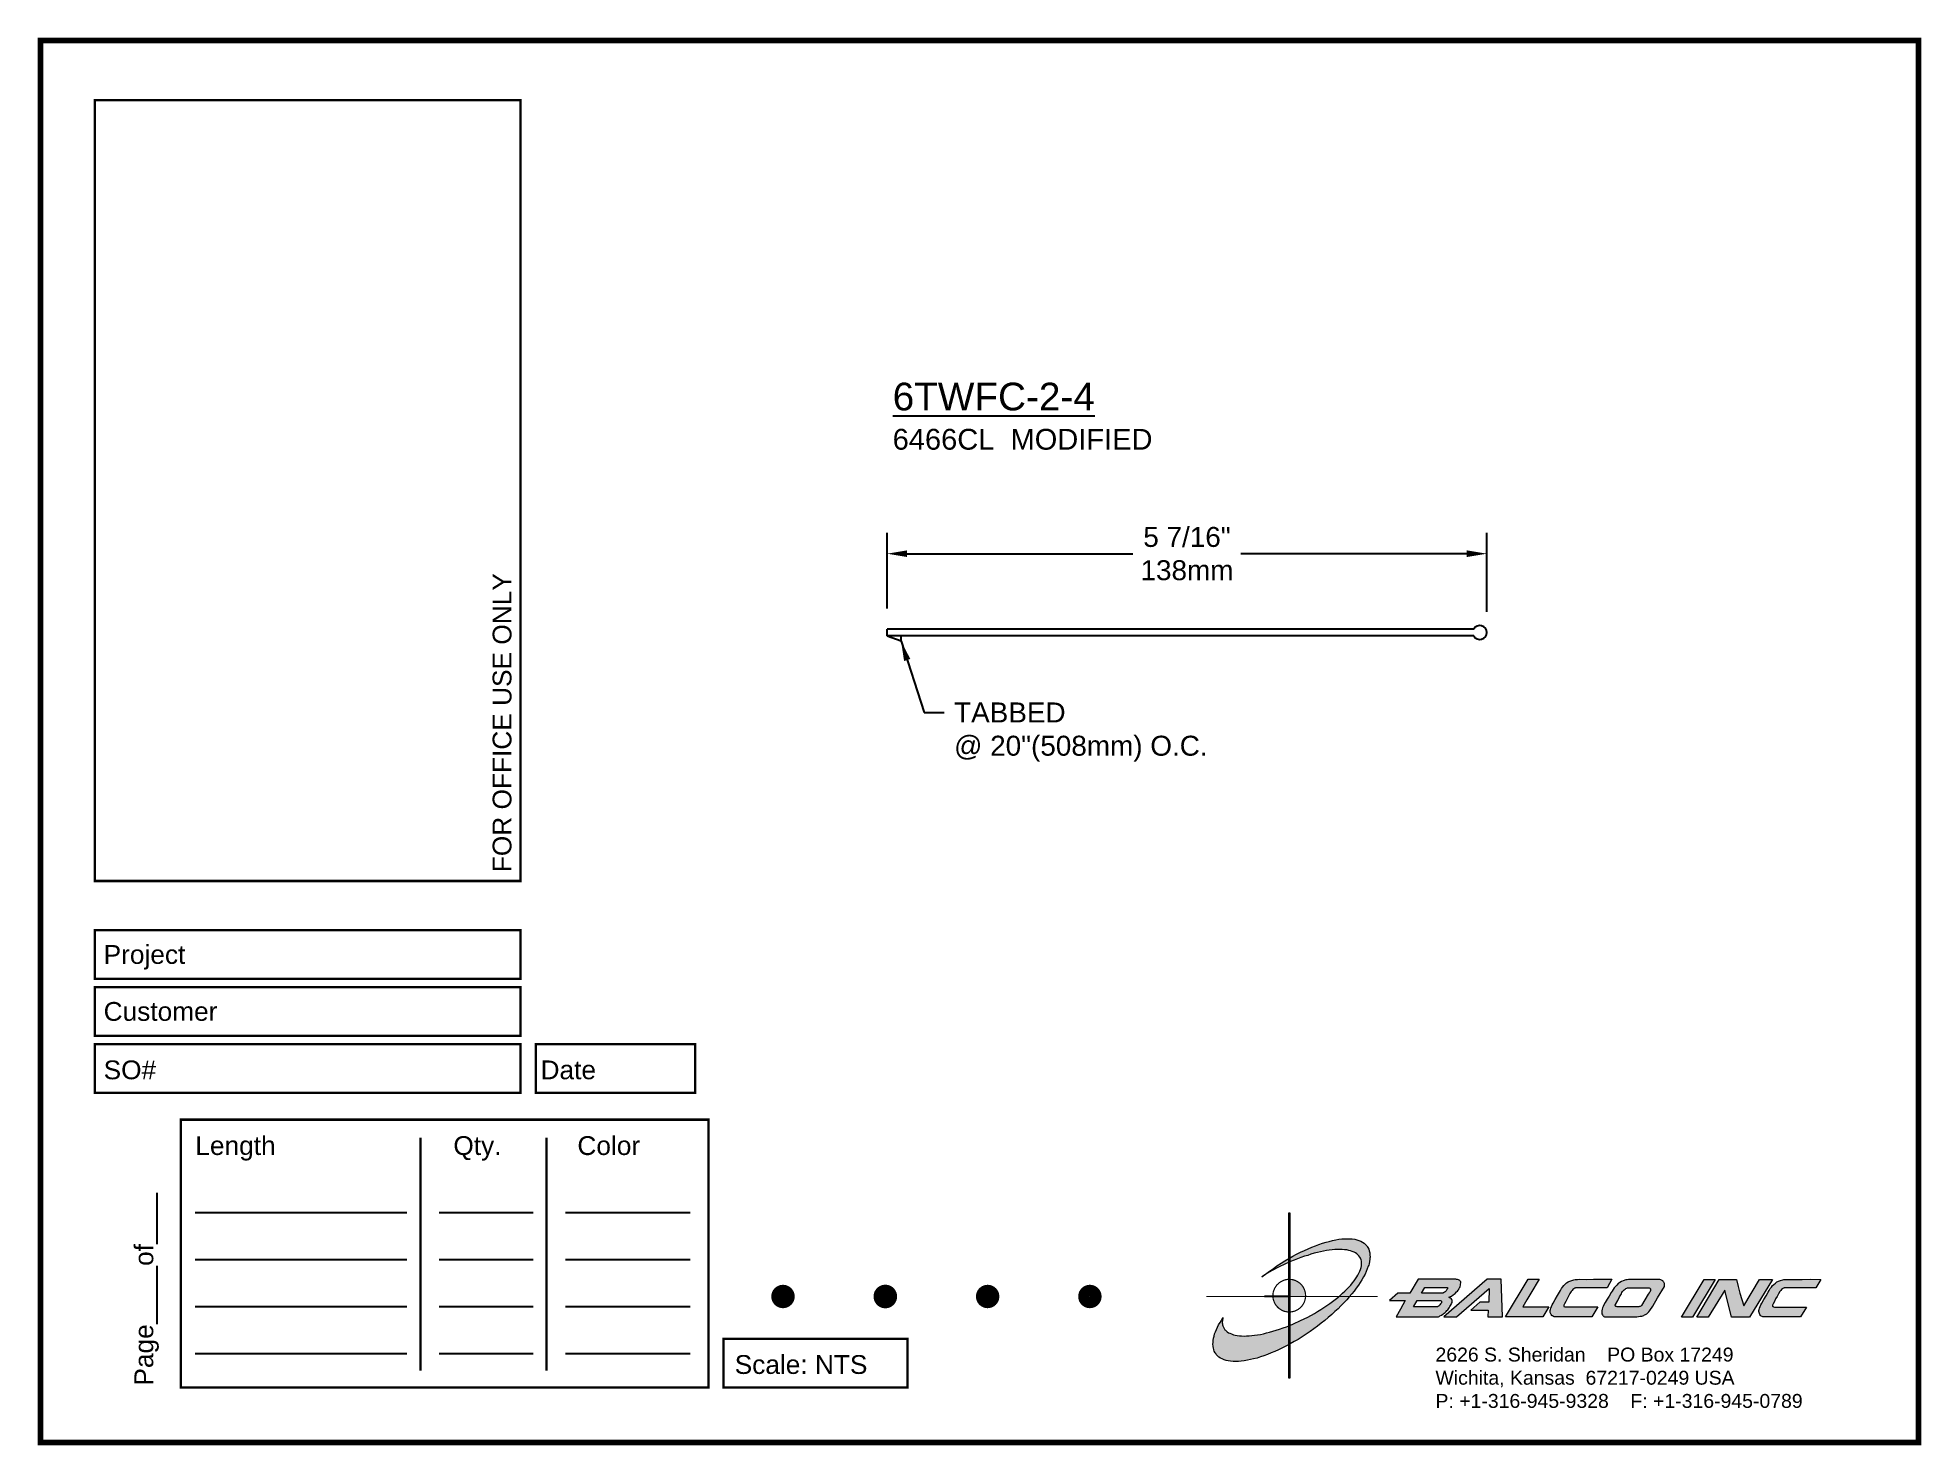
# Paper-space layout 'Breakout' of a CAD drawing. Header units: inches. Extents: x 0 to 10, y 0 to 7.5.
# The model-space entities are those that its viewports show. They can reach past a viewport. Long polylines and large blocks are cut down to what shows.
import ezdxf

# ---------------------------------------------------------------- set-up
doc = ezdxf.new("R2010")
doc.units = ezdxf.units.IN
doc.header["$MEASUREMENT"] = 0
for name, color, linetype in [('Border', 7, 'Continuous'), ('Dimensions', 3, 'Continuous'), ('Metals', 7, 'Continuous'), ('Text', 2, 'Continuous')]:
    doc.layers.add(name, color=color, linetype=linetype)
doc.styles.add('arial', font='arial.ttf')
doc.styles.get("Standard").update_dxf_attribs({"font": 'arial.ttf'})
doc.dimstyles.get("Standard").update_dxf_attribs({"dimtxt": 0.18, "dimasz": 0.18, "dimexe": 0.1875, "dimexo": 0.1875, "dimgap": 0.09, "dimtad": 0, "dimtih": 1, "dimtoh": 1, "dimdec": 4, "dimzin": 0, "dimdsep": 46, "dimlunit": 4, "dimtxsty": 'Standard', "dimcen": 0.09, "dimadec": 0, "dimazin": 0, "dimtfac": 1, "dimtdec": 4, "dimtofl": 0, "dimtmove": 0, "dimatfit": 3, "dimfxl": 0, "dimfrac": 2, "dimtolj": 1, "dimtzin": 0, "dimarcsym": 0})

# ---------------------------------------------------------------- blocks, each defined once
blk = doc.blocks.new('CADlogo')
h = blk.add_hatch(color=256)
h.paths.add_polyline_path([(0.918, 1.81), (0.909, 1.81), (0.909, 1.322), (0.918, 1.327)])
h.paths.add_polyline_path([(0.918, 1.285), (0.909, 1.281), (0.909, 1.1), (0.918, 1.1)])
h.paths.add_polyline_path([(0.918, 0.917), (0.909, 0.917), (0.909, 0.762), (0.909, 0.753), (0.91, 0.753), (0.918, 0.753)])
h.paths.add_polyline_path([(0.918, 1.091), (0.918, 1.1), (0.91, 1.1), (0.909, 1.1), (0.909, 0.917), (0.918, 0.917), (0.918, 0.919), (0.915, 0.919)])
h.paths.add_polyline_path([(0.918, 0.412), (0.909, 0.407), (0.909, 0.049), (0.918, 0.049)])
h.paths.add_polyline_path([(0.918, 0.753), (0.909, 0.753), (0.909, 0.606), (0.918, 0.609)])
h.paths.add_polyline_path([(0.918, 0.609), (0.909, 0.606), (0.909, 0.407), (0.918, 0.412)])
h.paths.add_polyline_path([(0.918, 1.327), (0.909, 1.322), (0.909, 1.281), (0.918, 1.285)])
h = blk.add_hatch(color=175)
h.paths.add_polyline_path([(0.574, 0.51), (0.543, 0.506), (0.514, 0.502), (0.487, 0.499), (0.459, 0.499), (0.432, 0.497), (0.406, 0.499), (0.382, 0.5), (0.36, 0.502), (0.338, 0.508), (0.318, 0.511), (0.298, 0.519), (0.282, 0.526), (0.265, 0.533), (0.252, 0.543), (0.24, 0.553), (0.234, 0.559), (0.229, 0.564), (0.22, 0.577), (0.212, 0.592), (0.205, 0.607), (0.203, 0.616), (0.201, 0.627), (0.199, 0.643), (0.201, 0.66), (0.201, 0.671), (0.205, 0.682), (0.207, 0.694), (0.19, 0.667), (0.176, 0.641), (0.161, 0.616), (0.148, 0.59), (0.137, 0.566), (0.128, 0.543), (0.119, 0.519), (0.113, 0.495), (0.108, 0.473), (0.104, 0.451), (0.103, 0.44), (0.103, 0.429), (0.101, 0.409), (0.103, 0.391), (0.104, 0.38), (0.106, 0.371), (0.11, 0.352), (0.115, 0.336), (0.124, 0.318), (0.13, 0.31), (0.135, 0.301), (0.143, 0.294), (0.15, 0.286), (0.165, 0.274), (0.181, 0.263), (0.199, 0.254), (0.22, 0.244), (0.242, 0.237), (0.263, 0.232), (0.289, 0.228), (0.315, 0.226), (0.342, 0.226), (0.371, 0.226), (0.402, 0.23), (0.434, 0.233), (0.467, 0.239), (0.499, 0.246), (0.534, 0.254), (0.571, 0.263), (0.606, 0.275), (0.644, 0.286), (0.682, 0.301), (0.721, 0.318), (0.759, 0.334), (0.799, 0.352), (0.841, 0.371), (0.882, 0.393), (0.909, 0.407), (0.909, 0.606), (0.884, 0.596), (0.847, 0.583), (0.81, 0.57), (0.774, 0.559), (0.739, 0.548), (0.704, 0.537), (0.671, 0.53), (0.638, 0.522), (0.606, 0.515)])
h.paths.add_polyline_path([(1.18, 0.738), (1.109, 0.698), (1.034, 0.661), (0.957, 0.627), (0.918, 0.609), (0.918, 0.412), (0.924, 0.414), (0.964, 0.438), (1.006, 0.462), (1.05, 0.489), (1.092, 0.517), (1.134, 0.544), (1.174, 0.574), (1.215, 0.603), (1.253, 0.634), (1.291, 0.663), (1.328, 0.694), (1.365, 0.725), (1.399, 0.757), (1.432, 0.788), (1.463, 0.819), (1.494, 0.85), (1.524, 0.883), (1.554, 0.917), (1.44, 0.917), (1.429, 0.908), (1.401, 0.886), (1.374, 0.864), (1.343, 0.842), (1.312, 0.822), (1.28, 0.8), (1.248, 0.778), (1.215, 0.758)])
h.paths.add_polyline_path([(1.769, 1.382), (1.767, 1.393), (1.763, 1.404), (1.758, 1.422), (1.749, 1.441), (1.743, 1.45), (1.738, 1.457), (1.73, 1.464), (1.725, 1.472), (1.709, 1.485), (1.692, 1.496), (1.674, 1.506), (1.654, 1.514), (1.632, 1.521), (1.61, 1.527), (1.584, 1.53), (1.559, 1.532), (1.531, 1.532), (1.502, 1.532), (1.471, 1.53), (1.44, 1.527), (1.407, 1.521), (1.374, 1.514), (1.339, 1.505), (1.304, 1.496), (1.268, 1.485), (1.229, 1.472), (1.191, 1.457), (1.152, 1.442), (1.114, 1.426), (1.074, 1.408), (1.034, 1.388), (0.991, 1.367), (0.951, 1.346), (0.918, 1.327), (0.918, 1.285), (0.926, 1.289), (0.964, 1.305), (1.001, 1.32), (1.037, 1.333), (1.074, 1.346), (1.109, 1.356), (1.143, 1.367), (1.178, 1.378), (1.213, 1.386), (1.246, 1.393), (1.277, 1.4), (1.31, 1.406), (1.339, 1.41), (1.368, 1.413), (1.398, 1.417), (1.425, 1.417), (1.452, 1.419), (1.476, 1.417), (1.502, 1.415), (1.524, 1.413), (1.546, 1.408), (1.566, 1.404), (1.584, 1.397), (1.602, 1.389), (1.617, 1.382), (1.632, 1.373), (1.644, 1.362), (1.65, 1.356), (1.655, 1.351), (1.665, 1.338), (1.672, 1.325), (1.677, 1.309), (1.681, 1.294), (1.683, 1.278), (1.683, 1.261), (1.683, 1.252), (1.681, 1.243), (1.677, 1.225), (1.672, 1.207), (1.665, 1.186), (1.655, 1.166), (1.644, 1.146), (1.632, 1.126), (1.619, 1.106), (1.602, 1.084), (1.586, 1.062), (1.568, 1.04), (1.548, 1.018), (1.527, 0.996), (1.504, 0.974), (1.48, 0.952), (1.456, 0.93), (1.44, 0.917), (1.554, 0.917), (1.579, 0.945), (1.602, 0.976), (1.626, 1.007), (1.648, 1.038), (1.668, 1.067), (1.687, 1.097), (1.703, 1.128), (1.719, 1.155), (1.732, 1.185), (1.743, 1.212), (1.752, 1.239), (1.758, 1.252), (1.762, 1.265), (1.767, 1.291), (1.771, 1.314), (1.771, 1.327), (1.773, 1.338), (1.771, 1.362), (1.771, 1.373)])
h.paths.add_polyline_path([(0.867, 1.296), (0.825, 1.271), (0.781, 1.243), (0.741, 1.214), (0.701, 1.186), (0.66, 1.157), (0.622, 1.128), (0.675, 1.161), (0.732, 1.194), (0.79, 1.225), (0.82, 1.239), (0.851, 1.254), (0.909, 1.281), (0.909, 1.322)])
h = blk.add_hatch(color=256)
h.paths.add_polyline_path([(1.074, 0.991), (1.07, 1.001), (1.065, 1.011), (1.059, 1.021), (1.053, 1.03), (1.046, 1.038), (1.039, 1.047), (1.031, 1.054), (1.022, 1.062), (1.014, 1.068), (1.004, 1.074), (0.995, 1.08), (0.985, 1.085), (0.975, 1.089), (0.964, 1.093), (0.954, 1.096), (0.943, 1.098), (0.932, 1.099), (0.921, 1.1), (0.918, 1.1), (0.918, 0.917), (0.94, 0.917), (1.086, 0.917), (1.087, 0.927), (1.086, 0.938), (1.085, 0.949), (1.083, 0.96), (1.081, 0.97), (1.078, 0.981)])
h.paths.add_polyline_path([(0.909, 0.917), (0.739, 0.917), (0.74, 0.91), (0.741, 0.899), (0.743, 0.888), (0.746, 0.878), (0.75, 0.867), (0.754, 0.857), (0.758, 0.847), (0.764, 0.837), (0.77, 0.828), (0.776, 0.819), (0.783, 0.811), (0.791, 0.803), (0.799, 0.795), (0.808, 0.788), (0.817, 0.782), (0.826, 0.776), (0.836, 0.771), (0.846, 0.766), (0.856, 0.762), (0.867, 0.759), (0.877, 0.757), (0.888, 0.755), (0.899, 0.753), (0.909, 0.753)])
h.paths.add_polyline_path([(0.918, 1.1), (0.91, 1.1), (0.909, 1.1), (0.909, 0.917), (0.918, 0.917)])
h = blk.add_hatch(color=256)
h.paths.add_polyline_path([(2.148, 0.874), (2.098, 0.784), (2.049, 0.7), (2.484, 0.7), (2.491, 0.702), (2.501, 0.703), (2.508, 0.705), (2.512, 0.707), (2.517, 0.711), (2.532, 0.72), (2.546, 0.729), (2.554, 0.735), (2.563, 0.74), (2.572, 0.747), (2.581, 0.757), (2.59, 0.768), (2.599, 0.777), (2.616, 0.799), (2.623, 0.811), (2.63, 0.822), (2.636, 0.833), (2.641, 0.844), (2.645, 0.855), (2.647, 0.864), (2.647, 0.879), (2.645, 0.883), (2.641, 0.886), (2.638, 0.892), (2.629, 0.899), (2.619, 0.905), (2.612, 0.91), (2.64, 0.921), (2.658, 0.936), (2.669, 0.943), (2.678, 0.95), (2.694, 0.967), (2.702, 0.976), (2.709, 0.985), (2.716, 0.994), (2.722, 1.005), (2.727, 1.014), (2.731, 1.025), (2.735, 1.038), (2.736, 1.049), (2.738, 1.062), (2.738, 1.073), (2.733, 1.082), (2.727, 1.088), (2.72, 1.093), (2.713, 1.097), (2.704, 1.099), (2.694, 1.1), (2.685, 1.102), (2.674, 1.102), (2.285, 1.102), (2.195, 0.952), (2.069, 0.952), (1.981, 0.874)])
h.paths.add_polyline_path([(2.274, 0.874), (2.53, 0.874), (2.534, 0.865), (2.532, 0.852), (2.524, 0.841), (2.515, 0.828), (2.505, 0.815), (2.493, 0.81), (2.49, 0.808), (2.235, 0.808)], flags=16)
h.paths.add_polyline_path([(2.321, 0.952), (2.356, 1.014), (2.587, 1.014), (2.592, 1.014), (2.597, 1.014), (2.597, 1.003), (2.59, 0.991), (2.583, 0.98), (2.569, 0.966), (2.555, 0.958), (2.546, 0.952), (2.535, 0.952)], flags=16)
h.paths.add_polyline_path([(3.04, 1.002), (3.036, 0.859), (2.941, 0.859), (2.844, 0.773), (3.031, 0.773), (3.027, 0.7), (3.181, 0.7), (3.168, 1.102), (3.02, 1.102), (2.557, 0.7), (2.694, 0.7)])
h.paths.add_polyline_path([(3.214, 0.7), (3.611, 0.7), (3.675, 0.808), (3.397, 0.808), (3.441, 0.881), (3.483, 0.952), (3.574, 1.102), (3.454, 1.102)])
h.paths.add_polyline_path([(3.788, 0.965), (3.766, 0.927), (3.743, 0.885), (3.721, 0.846), (3.71, 0.83), (3.702, 0.811), (3.697, 0.795), (3.693, 0.778), (3.691, 0.769), (3.691, 0.76), (3.691, 0.749), (3.693, 0.74), (3.7, 0.727), (3.708, 0.716), (3.711, 0.714), (3.724, 0.705), (3.733, 0.702), (3.744, 0.702), (3.757, 0.7), (3.774, 0.7), (4.134, 0.7), (4.196, 0.808), (3.854, 0.808), (3.841, 0.808), (3.833, 0.816), (3.836, 0.826), (3.843, 0.841), (3.856, 0.864), (3.869, 0.892), (3.883, 0.921), (3.898, 0.949), (3.914, 0.972), (3.924, 0.983), (3.931, 0.992), (3.943, 1.002), (3.954, 1.008), (3.969, 1.011), (4.297, 1.011), (4.346, 1.102), (4.238, 1.102), (4.15, 1.102), (4.075, 1.1), (3.997, 1.102), (3.982, 1.1), (3.968, 1.1), (3.955, 1.099), (3.942, 1.097), (3.92, 1.089), (3.9, 1.082), (3.889, 1.078), (3.88, 1.073), (3.863, 1.062), (3.849, 1.049), (3.834, 1.035), (3.821, 1.018), (3.81, 1.002), (3.799, 0.983)])
h.paths.add_polyline_path([(4.509, 1.097), (4.496, 1.095), (4.485, 1.093), (4.476, 1.089), (4.465, 1.086), (4.447, 1.077), (4.43, 1.066), (4.421, 1.06), (4.414, 1.055), (4.399, 1.04), (4.386, 1.025), (4.372, 1.011), (4.361, 0.994), (4.35, 0.976), (4.337, 0.96), (4.317, 0.923), (4.297, 0.888), (4.275, 0.855), (4.26, 0.828), (4.255, 0.813), (4.247, 0.799), (4.244, 0.784), (4.242, 0.777), (4.24, 0.769), (4.238, 0.753), (4.238, 0.735), (4.246, 0.722), (4.251, 0.714), (4.253, 0.713), (4.257, 0.711), (4.262, 0.705), (4.269, 0.703), (4.278, 0.702), (4.289, 0.7), (4.564, 0.7), (4.571, 0.7), (4.584, 0.702), (4.613, 0.703), (4.648, 0.707), (4.664, 0.709), (4.677, 0.713), (4.686, 0.716), (4.694, 0.722), (4.705, 0.727), (4.717, 0.735), (4.73, 0.744), (4.741, 0.755), (4.752, 0.769), (4.781, 0.815), (4.833, 0.903), (4.906, 1.025), (4.908, 1.035), (4.908, 1.046), (4.906, 1.051), (4.906, 1.057), (4.9, 1.069), (4.893, 1.08), (4.889, 1.082), (4.888, 1.086), (4.88, 1.089), (4.873, 1.093), (4.866, 1.097), (4.856, 1.1), (4.846, 1.1), (4.844, 1.1), (4.73, 1.1), (4.626, 1.1), (4.58, 1.1), (4.542, 1.099), (4.524, 1.099)])
h.paths.add_polyline_path([(4.527, 1.011), (4.54, 1.011), (4.745, 1.011), (4.752, 1.003), (4.758, 0.998), (4.758, 0.985), (4.756, 0.98), (4.754, 0.974), (4.749, 0.965), (4.743, 0.956), (4.734, 0.941), (4.663, 0.821), (4.648, 0.812), (4.639, 0.81), (4.633, 0.808), (4.622, 0.808), (4.61, 0.808), (4.416, 0.808), (4.398, 0.808), (4.39, 0.813), (4.387, 0.813), (4.385, 0.819), (4.378, 0.825), (4.385, 0.832), (4.408, 0.877), (4.428, 0.914), (4.447, 0.945), (4.454, 0.96), (4.461, 0.971), (4.474, 0.986), (4.487, 0.996), (4.496, 1.002), (4.508, 1.009), (4.516, 1.009)], flags=16)
h.paths.add_polyline_path([(5.089, 0.698), (5.206, 0.698), (5.445, 1.1), (5.33, 1.099)])
h.paths.add_polyline_path([(5.489, 1.099), (5.252, 0.698), (5.37, 0.698), (5.548, 0.987), (5.621, 0.698), (5.811, 0.698), (6.055, 1.099), (5.919, 1.1), (5.749, 0.817), (5.709, 0.954), (5.691, 1.024), (5.672, 1.099)])
h.paths.add_polyline_path([(6.086, 1.06), (6.069, 1.047), (6.056, 1.035), (6.044, 1.018), (6.031, 1.002), (6.02, 0.983), (6.009, 0.965), (5.987, 0.925), (5.965, 0.885), (5.941, 0.846), (5.932, 0.828), (5.923, 0.811), (5.917, 0.795), (5.914, 0.778), (5.912, 0.769), (5.912, 0.758), (5.914, 0.749), (5.916, 0.738), (5.921, 0.725), (5.928, 0.716), (5.936, 0.709), (5.945, 0.705), (5.954, 0.702), (5.965, 0.7), (5.98, 0.7), (5.994, 0.7), (6.355, 0.7), (6.419, 0.806), (6.073, 0.806), (6.056, 0.811), (6.056, 0.821), (6.056, 0.826), (6.064, 0.841), (6.077, 0.864), (6.089, 0.892), (6.104, 0.919), (6.119, 0.947), (6.135, 0.972), (6.144, 0.983), (6.153, 0.992), (6.163, 1), (6.166, 1.003), (6.172, 1.005), (6.178, 1.008), (6.19, 1.011), (6.517, 1.011), (6.569, 1.1), (6.459, 1.102), (6.373, 1.1), (6.296, 1.1), (6.217, 1.1), (6.203, 1.1), (6.19, 1.099), (6.175, 1.099), (6.164, 1.095), (6.141, 1.089), (6.12, 1.082), (6.111, 1.077), (6.102, 1.073)])
blk.add_hatch(color=256).paths.add_polyline_path([(0.918, 0.609), (0.909, 0.606), (0.909, 0.407), (0.918, 0.412)])
for q in [(0.65, 0.917), (0.909, 0.648)]:
    blk.add_line((0.909, 0.917), q)
at = {"color": 7, "lineweight": 0}
for points in [[(0.909, 1.81), (0.918, 1.81), (0.918, 0.049), (0.909, 0.049), (0.909, 1.81)], [(2.738, 1.073), (2.733, 1.082), (2.727, 1.088), (2.72, 1.093), (2.713, 1.097), (2.704, 1.099), (2.694, 1.1), (2.685, 1.102), (2.674, 1.102), (2.285, 1.102), (2.195, 0.952), (2.069, 0.952), (1.981, 0.874), (2.148, 0.874), (2.098, 0.784), (2.049, 0.7), (2.484, 0.7), (2.491, 0.702), (2.501, 0.703), (2.508, 0.705), (2.512, 0.707), (2.517, 0.711), (2.532, 0.72), (2.546, 0.729), (2.554, 0.735), (2.563, 0.74), (2.572, 0.747), (2.581, 0.757), (2.59, 0.768), (2.599, 0.777), (2.616, 0.799), (2.623, 0.811), (2.63, 0.822), (2.636, 0.833), (2.641, 0.844), (2.645, 0.855), (2.647, 0.864), (2.647, 0.874), (2.647, 0.879), (2.645, 0.883), (2.641, 0.886), (2.638, 0.892), (2.629, 0.899), (2.619, 0.905), (2.612, 0.91), (2.64, 0.921), (2.658, 0.936), (2.669, 0.943), (2.678, 0.95), (2.694, 0.967), (2.702, 0.976), (2.709, 0.985), (2.716, 0.994), (2.722, 1.005), (2.727, 1.014), (2.731, 1.025), (2.735, 1.038), (2.736, 1.049), (2.738, 1.062), (2.738, 1.073), (2.738, 1.073)], [(2.587, 0.985), (2.583, 0.98), (2.572, 0.969), (2.565, 0.963), (2.555, 0.958), (2.546, 0.952), (2.535, 0.952), (2.321, 0.952), (2.356, 1.014), (2.587, 1.014), (2.592, 1.014), (2.594, 1.014), (2.596, 1.013), (2.597, 1.011), (2.597, 1.005), (2.596, 1), (2.59, 0.991), (2.587, 0.985), (2.587, 0.985)], [(3.027, 0.7), (3.181, 0.7), (3.168, 1.102), (3.02, 1.102), (2.557, 0.7), (2.694, 0.7), (3.04, 1.002), (3.036, 0.859), (3.038, 0.859), (2.941, 0.859), (2.844, 0.773), (3.031, 0.773), (3.027, 0.7), (3.027, 0.7)], [(3.214, 0.7), (3.454, 1.102), (3.574, 1.102), (3.483, 0.952), (3.441, 0.881), (3.397, 0.808), (3.675, 0.808), (3.611, 0.7), (3.214, 0.7), (3.214, 0.7)], [(3.969, 1.011), (3.96, 1.009), (3.955, 1.007), (3.949, 1.005), (3.946, 1.003), (3.94, 1), (3.931, 0.992), (3.924, 0.983), (3.914, 0.972), (3.898, 0.949), (3.883, 0.921), (3.869, 0.892), (3.856, 0.864), (3.843, 0.841), (3.836, 0.826), (3.834, 0.821), (3.834, 0.817), (3.836, 0.813), (3.839, 0.81), (3.847, 0.808), (3.854, 0.808), (4.196, 0.808), (4.134, 0.7), (3.774, 0.7), (3.757, 0.7), (3.744, 0.702), (3.733, 0.702), (3.724, 0.705), (3.715, 0.711), (3.711, 0.713), (3.708, 0.716), (3.7, 0.727), (3.693, 0.74), (3.691, 0.749), (3.691, 0.76), (3.691, 0.769), (3.693, 0.778), (3.697, 0.795), (3.702, 0.811), (3.71, 0.83), (3.721, 0.846), (3.743, 0.885), (3.766, 0.927), (3.788, 0.965), (3.799, 0.983), (3.81, 1.002), (3.821, 1.018), (3.834, 1.035), (3.849, 1.049), (3.863, 1.062), (3.88, 1.073), (3.889, 1.078), (3.9, 1.082), (3.92, 1.089), (3.942, 1.097), (3.955, 1.099), (3.968, 1.1), (3.982, 1.1), (3.997, 1.102), (4.075, 1.1), (4.15, 1.102), (4.238, 1.102), (4.346, 1.102), (4.297, 1.011), (3.969, 1.011), (3.969, 1.011)], [(4.846, 1.1), (4.844, 1.1), (4.73, 1.1), (4.626, 1.1), (4.58, 1.1), (4.542, 1.099), (4.524, 1.099), (4.509, 1.097), (4.496, 1.095), (4.485, 1.093), (4.476, 1.089), (4.465, 1.086), (4.447, 1.077), (4.43, 1.066), (4.421, 1.06), (4.414, 1.055), (4.399, 1.04), (4.386, 1.025), (4.372, 1.011), (4.361, 0.994), (4.35, 0.976), (4.337, 0.96), (4.317, 0.923), (4.297, 0.888), (4.275, 0.855), (4.26, 0.828), (4.255, 0.813), (4.247, 0.799), (4.244, 0.784), (4.242, 0.777), (4.24, 0.769), (4.238, 0.753), (4.238, 0.735), (4.246, 0.722), (4.251, 0.714), (4.253, 0.713), (4.257, 0.711), (4.262, 0.705), (4.269, 0.703), (4.278, 0.702), (4.289, 0.7), (4.564, 0.7), (4.571, 0.7), (4.584, 0.702), (4.613, 0.703), (4.648, 0.707), (4.664, 0.709), (4.677, 0.713), (4.686, 0.716), (4.694, 0.722), (4.705, 0.727), (4.717, 0.735), (4.73, 0.744), (4.741, 0.755), (4.752, 0.769), (4.781, 0.815), (4.833, 0.903), (4.906, 1.025), (4.908, 1.035), (4.908, 1.046), (4.906, 1.051), (4.906, 1.057), (4.9, 1.069), (4.897, 1.075), (4.893, 1.08), (4.889, 1.082), (4.888, 1.086), (4.88, 1.089), (4.873, 1.093), (4.866, 1.097), (4.856, 1.1), (4.846, 1.1), (4.846, 1.1)], [(4.734, 0.941), (4.663, 0.821), (4.653, 0.815), (4.646, 0.811), (4.639, 0.81), (4.633, 0.808), (4.622, 0.808), (4.61, 0.808), (4.416, 0.808), (4.403, 0.808), (4.396, 0.81), (4.39, 0.813), (4.388, 0.813), (4.386, 0.815), (4.385, 0.819), (4.383, 0.821), (4.383, 0.826), (4.383, 0.83), (4.385, 0.832), (4.408, 0.877), (4.428, 0.914), (4.447, 0.945), (4.454, 0.96), (4.461, 0.971), (4.471, 0.982), (4.478, 0.989), (4.487, 0.996), (4.496, 1.002), (4.505, 1.007), (4.511, 1.009), (4.516, 1.009), (4.527, 1.011), (4.54, 1.011), (4.743, 1.011), (4.749, 1.007), (4.752, 1.003), (4.756, 1), (4.758, 0.994), (4.758, 0.985), (4.756, 0.98), (4.754, 0.974), (4.749, 0.965), (4.743, 0.956), (4.734, 0.941), (4.734, 0.941)], [(5.089, 0.698), (5.33, 1.099), (5.445, 1.1), (5.206, 0.698), (5.091, 0.698), (5.089, 0.698), (5.089, 0.698)], [(5.811, 0.698), (5.621, 0.698), (5.548, 0.987), (5.37, 0.698), (5.252, 0.698), (5.489, 1.099), (5.672, 1.099), (5.691, 1.024), (5.709, 0.954), (5.749, 0.817), (5.919, 1.1), (6.055, 1.099), (5.811, 0.698), (5.811, 0.698)], [(6.19, 1.011), (6.181, 1.009), (6.175, 1.007), (6.172, 1.005), (6.166, 1.003), (6.163, 1), (6.153, 0.992), (6.144, 0.983), (6.135, 0.972), (6.119, 0.947), (6.104, 0.919), (6.089, 0.892), (6.077, 0.864), (6.064, 0.841), (6.056, 0.826), (6.056, 0.821), (6.056, 0.815), (6.058, 0.811), (6.062, 0.81), (6.067, 0.808), (6.077, 0.806), (6.419, 0.806), (6.355, 0.7), (5.994, 0.7), (5.98, 0.7), (5.965, 0.7), (5.954, 0.702), (5.945, 0.705), (5.936, 0.709), (5.932, 0.713), (5.928, 0.716), (5.921, 0.725), (5.916, 0.738), (5.914, 0.749), (5.912, 0.758), (5.912, 0.769), (5.914, 0.778), (5.917, 0.795), (5.923, 0.811), (5.932, 0.828), (5.941, 0.846), (5.965, 0.885), (5.987, 0.925), (6.009, 0.965), (6.02, 0.983), (6.031, 1.002), (6.044, 1.018), (6.056, 1.035), (6.069, 1.047), (6.086, 1.06), (6.102, 1.073), (6.111, 1.077), (6.12, 1.082), (6.141, 1.089), (6.164, 1.095), (6.175, 1.099), (6.19, 1.099), (6.203, 1.1), (6.217, 1.1), (6.296, 1.1), (6.373, 1.1), (6.459, 1.102), (6.569, 1.1), (6.517, 1.011), (6.19, 1.011), (6.19, 1.011)], [(2.484, 0.808), (2.235, 0.808), (2.274, 0.874), (2.524, 0.874), (2.53, 0.872), (2.532, 0.87), (2.533, 0.866), (2.533, 0.863), (2.532, 0.852), (2.524, 0.841), (2.515, 0.828), (2.506, 0.817), (2.501, 0.813), (2.493, 0.81), (2.49, 0.808), (2.486, 0.808), (2.484, 0.808), (2.484, 0.808)]]:
    blk.add_lwpolyline(points, dxfattribs=at)
at = {"color": 175, "lineweight": 0}
blk.add_lwpolyline([(1.758, 1.422), (1.763, 1.404), (1.767, 1.393), (1.769, 1.382), (1.771, 1.373), (1.771, 1.362), (1.773, 1.338), (1.771, 1.327), (1.771, 1.314), (1.767, 1.291), (1.762, 1.265), (1.758, 1.252), (1.752, 1.239), (1.743, 1.212), (1.732, 1.185), (1.719, 1.155), (1.703, 1.128), (1.687, 1.097), (1.668, 1.067), (1.648, 1.038), (1.626, 1.007), (1.602, 0.976), (1.579, 0.945), (1.551, 0.914), (1.524, 0.883), (1.494, 0.85), (1.463, 0.819), (1.432, 0.788), (1.399, 0.757), (1.365, 0.725), (1.328, 0.694), (1.291, 0.663), (1.253, 0.634), (1.215, 0.603), (1.174, 0.574), (1.134, 0.544), (1.092, 0.517), (1.05, 0.489), (1.006, 0.462), (0.964, 0.438), (0.924, 0.414), (0.882, 0.393), (0.841, 0.371), (0.799, 0.352), (0.759, 0.334), (0.721, 0.318), (0.682, 0.301), (0.644, 0.286), (0.606, 0.275), (0.571, 0.263), (0.534, 0.254), (0.499, 0.246), (0.467, 0.239), (0.434, 0.233), (0.402, 0.23), (0.371, 0.226), (0.342, 0.226), (0.315, 0.226), (0.289, 0.228), (0.263, 0.232), (0.242, 0.237), (0.22, 0.244), (0.199, 0.254), (0.181, 0.263), (0.165, 0.274), (0.15, 0.286), (0.143, 0.294), (0.135, 0.301), (0.13, 0.31), (0.124, 0.318), (0.115, 0.336), (0.11, 0.352), (0.106, 0.371), (0.104, 0.38), (0.103, 0.391), (0.101, 0.409), (0.103, 0.429), (0.103, 0.44), (0.104, 0.451), (0.108, 0.473), (0.113, 0.495), (0.119, 0.519), (0.128, 0.543), (0.137, 0.566), (0.148, 0.59), (0.161, 0.616), (0.176, 0.641), (0.19, 0.667), (0.207, 0.694), (0.205, 0.682), (0.201, 0.671), (0.201, 0.66), (0.199, 0.649), (0.199, 0.638), (0.201, 0.627), (0.203, 0.616), (0.205, 0.607), (0.212, 0.592), (0.22, 0.577), (0.229, 0.564), (0.234, 0.559), (0.24, 0.553), (0.252, 0.543), (0.265, 0.533), (0.282, 0.526), (0.298, 0.519), (0.318, 0.511), (0.338, 0.508), (0.36, 0.502), (0.382, 0.5), (0.406, 0.499), (0.432, 0.497), (0.459, 0.499), (0.487, 0.499), (0.514, 0.502), (0.543, 0.506), (0.574, 0.51), (0.606, 0.515), (0.638, 0.522), (0.671, 0.53), (0.704, 0.537), (0.739, 0.548), (0.774, 0.559), (0.81, 0.57), (0.847, 0.583), (0.884, 0.596), (0.92, 0.61), (0.957, 0.627), (1.034, 0.661), (1.109, 0.698), (1.18, 0.738), (1.215, 0.758), (1.248, 0.778), (1.28, 0.8), (1.312, 0.822), (1.343, 0.842), (1.374, 0.864), (1.401, 0.886), (1.429, 0.908), (1.456, 0.93), (1.48, 0.952), (1.504, 0.974), (1.527, 0.996), (1.548, 1.018), (1.568, 1.04), (1.586, 1.062), (1.602, 1.084), (1.619, 1.106), (1.632, 1.126), (1.644, 1.146), (1.655, 1.166), (1.665, 1.186), (1.672, 1.207), (1.677, 1.225), (1.681, 1.243), (1.683, 1.252), (1.683, 1.261), (1.683, 1.278), (1.681, 1.294), (1.677, 1.309), (1.672, 1.325), (1.665, 1.338), (1.655, 1.351), (1.65, 1.356), (1.644, 1.362), (1.632, 1.373), (1.617, 1.382), (1.602, 1.389), (1.584, 1.397), (1.566, 1.404), (1.546, 1.408), (1.524, 1.413), (1.502, 1.415), (1.476, 1.417), (1.452, 1.419), (1.425, 1.417), (1.398, 1.417), (1.368, 1.413), (1.339, 1.41), (1.31, 1.406), (1.277, 1.4), (1.246, 1.393), (1.213, 1.386), (1.178, 1.378), (1.143, 1.367), (1.109, 1.356), (1.074, 1.346), (1.037, 1.333), (1.001, 1.32), (0.964, 1.305), (0.926, 1.289), (0.851, 1.254), (0.82, 1.239), (0.79, 1.225), (0.732, 1.194), (0.675, 1.161), (0.622, 1.128), (0.66, 1.157), (0.701, 1.186), (0.741, 1.214), (0.781, 1.243), (0.825, 1.271), (0.867, 1.296), (0.909, 1.322), (0.951, 1.346), (0.991, 1.367), (1.034, 1.388), (1.074, 1.408), (1.114, 1.426), (1.152, 1.442), (1.191, 1.457), (1.229, 1.472), (1.268, 1.485), (1.304, 1.496), (1.339, 1.505), (1.374, 1.514), (1.407, 1.521), (1.44, 1.527), (1.471, 1.53), (1.502, 1.532), (1.531, 1.532), (1.559, 1.532), (1.584, 1.53), (1.61, 1.527), (1.632, 1.521), (1.654, 1.514), (1.674, 1.506), (1.692, 1.496), (1.709, 1.485), (1.725, 1.472), (1.73, 1.464), (1.738, 1.457), (1.743, 1.45), (1.749, 1.441), (1.758, 1.422), (1.758, 1.422)], dxfattribs=at)
at = {"color": 7, "lineweight": 0, "const_width": 0.0128}
blk.add_lwpolyline([(1.087, 0.927), (1.086, 0.938), (1.085, 0.949), (1.083, 0.96), (1.081, 0.97), (1.078, 0.981), (1.074, 0.991), (1.07, 1.001), (1.065, 1.011), (1.059, 1.021), (1.053, 1.03), (1.046, 1.038), (1.039, 1.047), (1.031, 1.054), (1.022, 1.062), (1.014, 1.068), (1.004, 1.074), (0.995, 1.08), (0.985, 1.085), (0.975, 1.089), (0.964, 1.093), (0.954, 1.096), (0.943, 1.098), (0.932, 1.099), (0.921, 1.1), (0.91, 1.1), (0.899, 1.1), (0.888, 1.099), (0.877, 1.097), (0.867, 1.094), (0.856, 1.091), (0.846, 1.087), (0.836, 1.082), (0.826, 1.077), (0.817, 1.071), (0.808, 1.065), (0.799, 1.058), (0.791, 1.05), (0.783, 1.043), (0.776, 1.034), (0.77, 1.025), (0.764, 1.016), (0.758, 1.006), (0.754, 0.996), (0.75, 0.986), (0.746, 0.976), (0.743, 0.965), (0.741, 0.954), (0.74, 0.943), (0.739, 0.932), (0.739, 0.921), (0.74, 0.91), (0.741, 0.899), (0.743, 0.888), (0.746, 0.878), (0.75, 0.867), (0.754, 0.857), (0.758, 0.847), (0.764, 0.837), (0.77, 0.828), (0.776, 0.819), (0.783, 0.811), (0.791, 0.803), (0.799, 0.795), (0.808, 0.788), (0.817, 0.782), (0.826, 0.776), (0.836, 0.771), (0.846, 0.766), (0.856, 0.762), (0.867, 0.759), (0.877, 0.757), (0.888, 0.755), (0.899, 0.753), (0.91, 0.753), (0.921, 0.753), (0.932, 0.754), (0.943, 0.756), (0.954, 0.758), (0.964, 0.761), (0.975, 0.764), (0.985, 0.769), (0.995, 0.773), (1.004, 0.779), (1.014, 0.785), (1.022, 0.792), (1.031, 0.799), (1.039, 0.807), (1.046, 0.815), (1.053, 0.824), (1.059, 0.833), (1.065, 0.842), (1.07, 0.852), (1.074, 0.862), (1.078, 0.872), (1.081, 0.883), (1.083, 0.894), (1.085, 0.905), (1.086, 0.916), (1.087, 0.927)], dxfattribs=at)
at = {"color": 7, "lineweight": 0}
blk.add_lwpolyline([(1.853, 0.917, 0.0091, 0.0091, 0), (0.029, 0.917, 0.00366, 0.00366, 0), (0.029, 0.917, 0.00366, 0.00366, 0)], format="xyseb", dxfattribs=at)
blk = doc.blocks.new('ACADlogo')
blk.add_blockref('CADlogo', (-0.011, 7.152))
blk = doc.blocks.new('ejccornerdetailsheet')
at = {"layer": 'Border', "color": 253}
for p, q in [((0.823, 1.224), (1.95, 1.224)), ((2.122, 1.224), (2.622, 1.224)), ((2.794, 1.224), (3.457, 1.224)), ((0.823, 0.974), (1.95, 0.974)), ((2.122, 0.974), (2.622, 0.974)), ((2.794, 0.974), (3.457, 0.974)), ((0.823, 0.724), (1.95, 0.724)), ((2.122, 0.724), (2.622, 0.724)), ((2.794, 0.724), (3.457, 0.724)), ((0.823, 0.474), (1.95, 0.474)), ((2.122, 0.474), (2.622, 0.474)), ((2.794, 0.474), (3.457, 0.474))]:
    blk.add_line(p, q, dxfattribs=at)
at = {"layer": 'Border'}
for points, const_width in [([(0, 7.461), (9.993, 7.461), (9.993, 0), (0, 0)], 0.03), ([(0.289, 7.143), (2.554, 7.143), (2.554, 2.988), (0.289, 2.988)], 0.0125), ([(0.289, 2.727), (2.554, 2.727), (2.554, 2.467), (0.289, 2.467)], 0.0125), ([(0.289, 2.423), (2.554, 2.423), (2.554, 2.164), (0.289, 2.164)], 0.0125), ([(0.289, 2.12), (2.554, 2.12), (2.554, 1.86), (0.289, 1.86)], 0.0125), ([(2.636, 1.861), (2.636, 2.12), (3.484, 2.12), (3.484, 1.861)], 0.0125), ([(3.554, 0.292), (0.747, 0.292), (0.747, 1.718), (3.554, 1.718)], 0.0125), ([(3.635, 0.552), (4.614, 0.552), (4.614, 0.293), (3.635, 0.293)], 0.0125)]:
    blk.add_lwpolyline(points, close=True, dxfattribs=dict(at, const_width=const_width))
at = {"layer": 'Border', "const_width": 0.0125}
for points in [[(2.022, 1.623), (2.022, 0.382)], [(2.693, 1.623), (2.693, 0.382)]]:
    blk.add_lwpolyline(points, dxfattribs=at)
at = {"layer": 'Border', "color": 175, "const_width": 0.0625}
for points in [[(3.92, 0.777, 1), (3.982, 0.777, 1)], [(4.464, 0.777, 1), (4.527, 0.777, 1)], [(5.009, 0.777, 1), (5.071, 0.777, 1)], [(5.553, 0.777, 1), (5.615, 0.777, 1)]]:
    blk.add_lwpolyline(points, format="xyb", close=True, dxfattribs=at)
at = {"layer": 'Border', "xscale": 0.5, "yscale": 0.5, "zscale": 0.5}
blk.add_blockref('ACADlogo', (6.194, -3.258), dxfattribs=at)
at = {"layer": 'Border', "style": 'arial'}
for s, p in [('FOR OFFICE USE ONLY', (2.506, 3.035)), ('Page%%u        %%uof%%u       ', (0.6, 0.303))]:
    blk.add_text(s, height=0.1, rotation=90, dxfattribs=at).set_placement(p)
for s, p in [('Project', (0.336, 2.547)), ('Customer', (0.336, 2.244)), ('SO#', (0.336, 1.933)), ('Date', (2.661, 1.933)), ('Length', (0.824, 1.53)), ('Qty.', (2.197, 1.53)), ('Color', (2.857, 1.53)), ('Scale: NTS', (3.694, 0.365))]:
    blk.add_text(s, height=0.1, dxfattribs=at).set_placement(p)
at = {"layer": 'Border', "insert": (7.423, 0.505), "char_height": 0.074, "width": 2.3438, "attachment_point": 1, "style": 'arial'}
blk.add_mtext('2626 S. Sheridan    PO Box 17249\\PWichita, Kansas  67217-0249 USA \\PP: +1-316-945-9328    F: +1-316-945-0789', dxfattribs=at)
blk = doc.blocks.new('6466MOD')
for p, q in [((2.646, 0), (-2.646, 0)), ((2.646, -0.062), (-2.646, -0.062))]:
    blk.add_line(p, q)
blk.add_arc((2.7, -0.031), 0.0625, 209.7357, 150.2643)
at = {"layer": 'Metals'}
blk.add_line((-2.646, -0.062), (-2.521, -0.107), dxfattribs=at)
for points in [[(-2.646, -0.062), (-2.646, 0)], [(-2.521, -0.107), (-2.521, -0.062)]]:
    blk.add_lwpolyline(points, dxfattribs=at)
blk = doc.blocks.new('*D15')
at = {"layer": 'Defpoints', "color": 0}
for p in [(21.81, 3.435), (21.81, 2.755), (27.218, 2.724)]:
    blk.add_point(p, dxfattribs=at)
at = {"layer": 'Dimensions', "color": 0, "lineweight": -2}
for p, q in [((21.81, 2.942), (21.81, 3.622)), ((27.218, 2.911), (27.218, 3.622)), ((21.99, 3.435), (24.027, 3.435)), ((27.038, 3.435), (25.001, 3.435))]:
    blk.add_line(p, q, dxfattribs=at)
at = {"layer": 'Dimensions', "color": 0}
for points in [[(21.99, 3.465), (21.99, 3.405), (21.81, 3.435)], [(27.038, 3.465), (27.038, 3.405), (27.218, 3.435)]]:
    blk.add_solid(points, dxfattribs=at)
at = {"layer": 'Dimensions', "color": 0, "insert": (24.514, 3.435), "char_height": 0.18, "attachment_point": 5}
blk.add_mtext('\\A1;5 7/16"\\P138mm', dxfattribs=at)

msp = doc.modelspace()

# ---------------------------------------------------------------- block references
at = {"layer": 'Metals'}
msp.add_blockref('6466MOD', (24.45559, 2.75496), dxfattribs=at)

# ---------------------------------------------------------------- texts
at = {"layer": 'Text', "insert": (21.85938, 4.97762), "char_height": 0.25, "width": 6.6875, "attachment_point": 1}
msp.add_mtext('{\\L6TWFC-2-4\\P\\H0.75x;\\l6466CL  MODIFIED}', dxfattribs=at)
at = {"layer": 'Text', "insert": (22.41343, 2.0931), "char_height": 0.18, "attachment_point": 1}
msp.add_mtext('\\A1;TABBED\\P@ 20"(508mm) O.C.', dxfattribs=at)

# ---------------------------------------------------------------- dimensions: what is measured, and where the dimension line sits
at = {"layer": 'Dimensions'}
dim = msp.add_linear_dim(base=(21.809897, 3.434942), p1=(27.21805, 2.723958), p2=(21.809897, 2.754958), text='<>\\P138mm', dimstyle='Standard', dxfattribs=at)
dim.commit()
dim.dimension.update_dxf_attribs({"geometry": '*D15', "text_midpoint": (24.513973, 3.434942)})

# ---------------------------------------------------------------- leaders
at = {"layer": 'Text', "annotation_type": 0, "has_hookline": 1, "hookline_direction": 0, "text_width": 2.25135}
msp.add_leader([(21.9349, 2.64746), (22.14343, 2.0031), (22.32343, 2.0031)], dimstyle='Standard', override={"dimgap": 0.09, "dimtad": 0}, dxfattribs=at)

psp = doc.layouts.new('Breakout')

# ---------------------------------------------------------------- block references
at = {"layer": 'Text'}
psp.add_blockref('ejccornerdetailsheet', (0, 0), dxfattribs=at)

# ---------------------------------------------------------------- viewports
at = {"layer": 'Border'}
psp.add_viewport(center=(4.997, 3.73), size=(9.993, 7.46055), view_center_point=(22.64312, 1.74052), view_height=12.6461995, dxfattribs=at)

doc.saveas('drawing.dxf')
